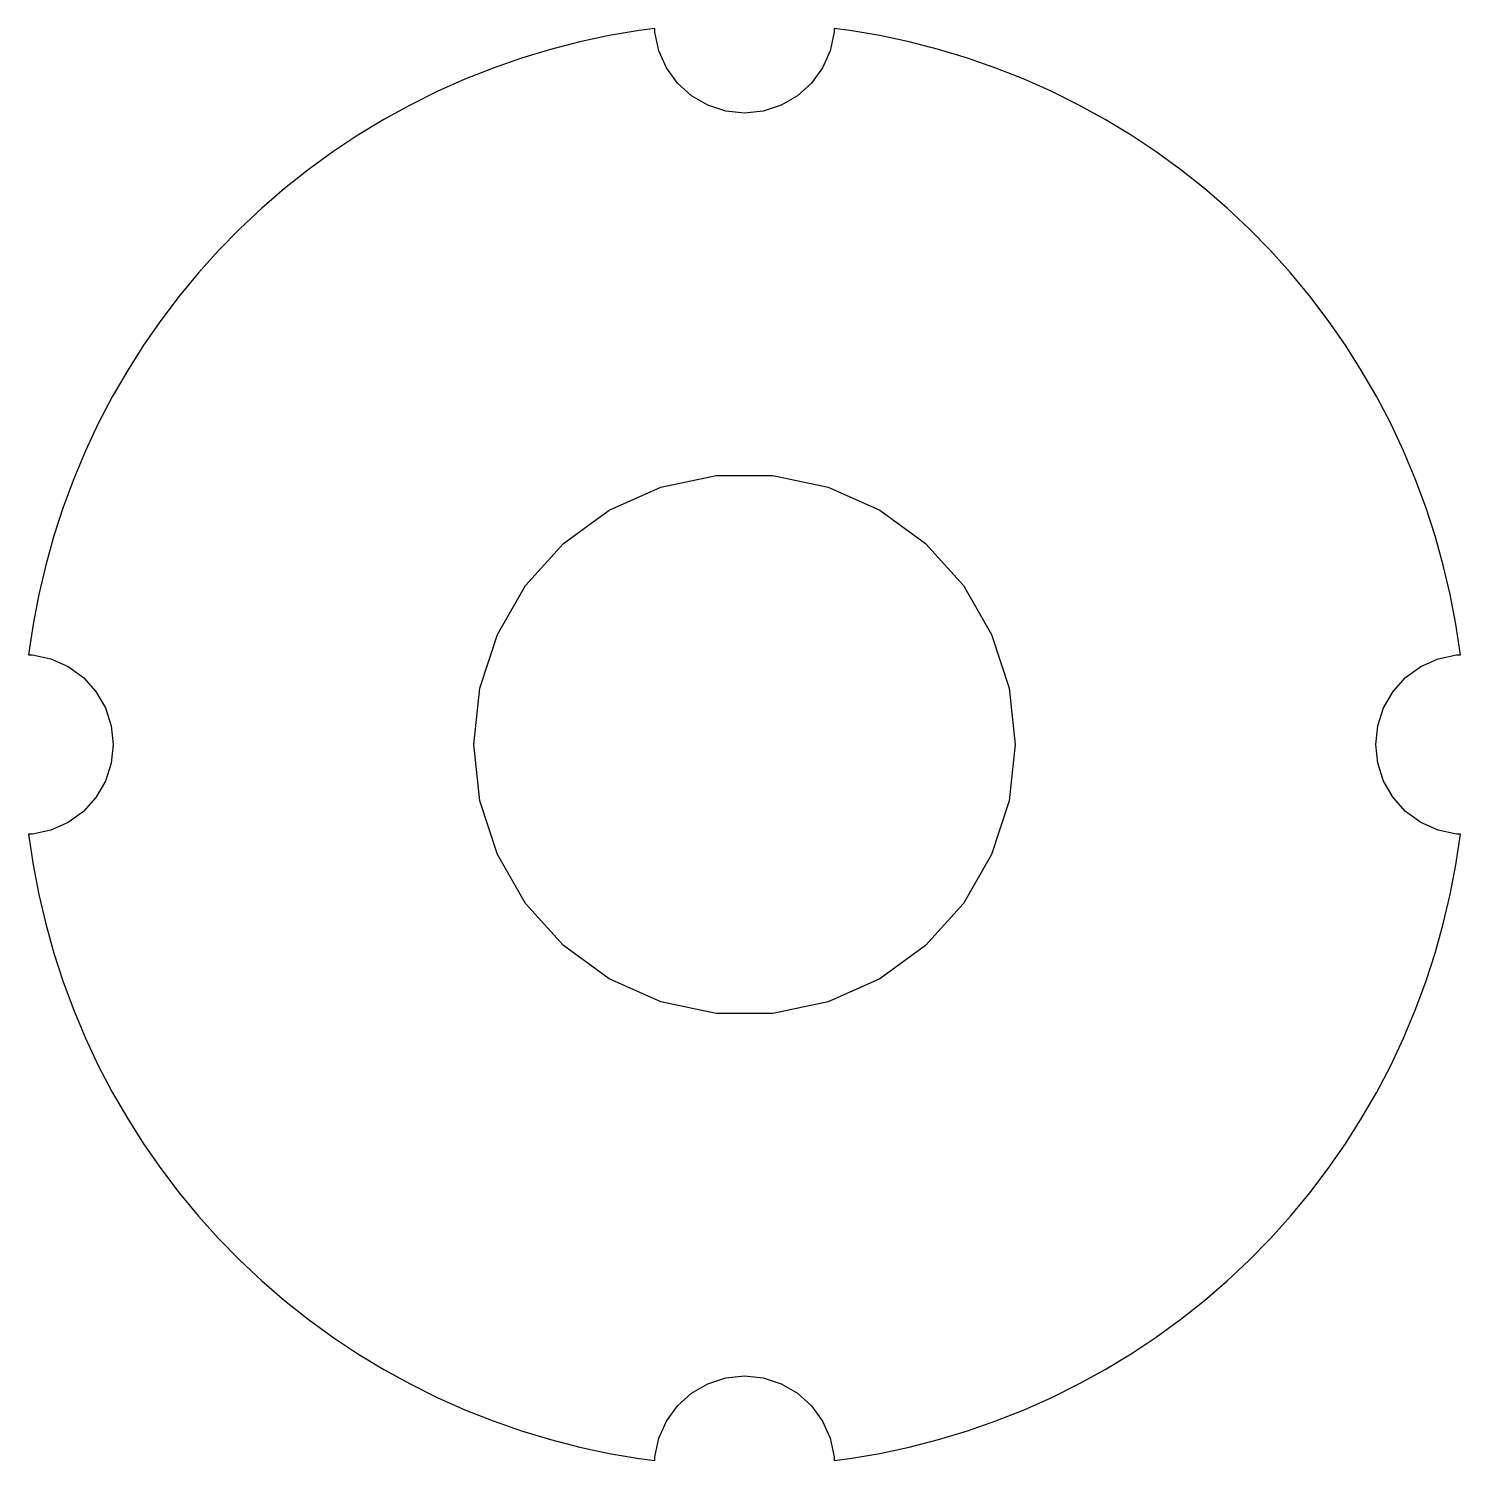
# Model space of a CAD drawing. Header units: metres. Extents: x -7.9 to 7.9, y -7.9 to 7.9.
import ezdxf

# ---------------------------------------------------------------- set-up
doc = ezdxf.new("R2010")
doc.units = ezdxf.units.M

msp = doc.modelspace()

# ---------------------------------------------------------------- linework, layer by layer
for p, q in [((-1.8268, 7.78862), (-2.15135, 7.70529)), ((-1.49904, 7.85829), (-1.8268, 7.78862)), ((-1.16866, 7.91417), (-1.49904, 7.85829)), ((-0.994507, 7.93617), (-1.16866, 7.91417)), ((-0.994507, 7.89546), (-0.994507, 7.93617)), ((-0.95105, 7.69098), (-0.994507, 7.89546)), ((0.994507, 7.89546), (0.95105, 7.69098)), ((1.16866, 7.91417), (0.994507, 7.93617)), ((0.994507, 7.93617), (0.994507, 7.89546)), ((1.49904, 7.85829), (1.16866, 7.91417)), ((1.8268, 7.78862), (1.49904, 7.85829)), ((2.15135, 7.70529), (1.8268, 7.78862)), ((-2.15135, 7.70529), (-2.47212, 7.60844)), ((-0.866013, 7.5), (-0.95105, 7.69098)), ((0.95105, 7.69098), (0.866013, 7.5)), ((2.47212, 7.60844), (2.15135, 7.70529)), ((-2.78857, 7.49825), (-3.10011, 7.37489)), ((-2.47212, 7.60844), (-2.78857, 7.49825)), ((-0.743134, 7.33086), (-0.866013, 7.5)), ((0.866013, 7.5), (0.743134, 7.33086)), ((2.78857, 7.49825), (2.47212, 7.60844)), ((3.10011, 7.37489), (2.78857, 7.49825)), ((-3.10011, 7.37489), (-3.40622, 7.2386)), ((-0.587784, 7.19098), (-0.743134, 7.33086)), ((0.743134, 7.33086), (0.587784, 7.19098)), ((3.40622, 7.2386), (3.10011, 7.37489)), ((-3.40622, 7.2386), (-3.70636, 7.08961)), ((-0.406723, 7.08644), (-0.587784, 7.19098)), ((0.587784, 7.19098), (0.406723, 7.08644)), ((3.70636, 7.08961), (3.40622, 7.2386)), ((-3.70636, 7.08961), (-4, 6.92819)), ((-0.207901, 7.02185), (-0.406723, 7.08644)), ((0, 7), (-0.207901, 7.02185)), ((0.207901, 7.02185), (0, 7)), ((0.406723, 7.08644), (0.207901, 7.02185)), ((3.99998, 6.92819), (3.70636, 7.08961)), ((-4, 6.92819), (-4.28661, 6.75461)), ((4.28661, 6.75461), (3.99998, 6.92819)), ((-4.28661, 6.75461), (-4.5657, 6.56918)), ((4.5657, 6.56918), (4.28661, 6.75461)), ((-4.5657, 6.56918), (-4.83679, 6.37224)), ((4.83679, 6.37224), (4.5657, 6.56918)), ((-4.83679, 6.37224), (-5.09938, 6.16409)), ((5.09938, 6.16409), (4.83679, 6.37224)), ((-5.09938, 6.16409), (-5.35304, 5.94514)), ((5.35304, 5.94514), (5.09938, 6.16409)), ((-5.35304, 5.94514), (-5.59731, 5.71577)), ((5.59731, 5.71577), (5.35304, 5.94514)), ((-5.59731, 5.71577), (-5.83174, 5.47636)), ((5.83174, 5.47636), (5.59731, 5.71577)), ((-5.83174, 5.47636), (-6.05595, 5.22736)), ((6.05595, 5.22736), (5.83174, 5.47636)), ((-6.05595, 5.22736), (-6.26955, 4.96918)), ((6.26955, 4.96918), (6.05595, 5.22736)), ((-6.26955, 4.96918), (-6.47212, 4.70227)), ((6.47212, 4.70227), (6.26955, 4.96918)), ((-6.47212, 4.70227), (-6.66336, 4.42712)), ((6.66336, 4.42712), (6.47212, 4.70227)), ((-6.66336, 4.42712), (-6.84291, 4.14421)), ((6.84291, 4.14421), (6.66336, 4.42712)), ((-6.84291, 4.14421), (-7.01045, 3.85402)), ((7.01045, 3.85402), (6.84291, 4.14421)), ((-7.01045, 3.85402), (-7.16568, 3.55707)), ((7.16568, 3.55707), (7.01045, 3.85402)), ((-7.16568, 3.55707), (-7.30835, 3.25389)), ((7.30835, 3.25389), (7.16568, 3.55707)), ((-7.30835, 3.25389), (-7.4382, 2.94499)), ((7.4382, 2.94499), (7.30835, 3.25389)), ((-7.4382, 2.94499), (-7.55501, 2.63092)), ((-0.927048, 2.85316), (-0.313583, 2.98355)), ((-0.313583, 2.98355), (0.313583, 2.98355)), ((0.313583, 2.98355), (0.927048, 2.85316)), ((7.55501, 2.63092), (7.4382, 2.94499)), ((-1.49998, 2.59807), (-0.927048, 2.85316)), ((0.927048, 2.85316), (1.5, 2.59807)), ((-7.55501, 2.63092), (-7.65855, 2.31224)), ((-2.00739, 2.22943), (-1.49998, 2.59807)), ((1.5, 2.59807), (2.00739, 2.22943)), ((7.65855, 2.31224), (7.55501, 2.63092)), ((-7.65855, 2.31224), (-7.74866, 1.98952)), ((-2.42705, 1.76335), (-2.00739, 2.22943)), ((2.00739, 2.22943), (2.42705, 1.76335)), ((7.74866, 1.98952), (7.65855, 2.31224)), ((-7.74866, 1.98952), (-7.82518, 1.66328)), ((7.82518, 1.66328), (7.74866, 1.98952)), ((-2.74063, 1.2202), (-2.42705, 1.76335)), ((2.42705, 1.76335), (2.74063, 1.2202)), ((-7.82518, 1.66328), (-7.88795, 1.33414)), ((7.88795, 1.33414), (7.82518, 1.66328)), ((-7.88795, 1.33414), (-7.93776, 0.994507)), ((7.93776, 0.994507), (7.88795, 1.33414)), ((-2.93443, 0.623734), (-2.74063, 1.2202)), ((2.74063, 1.2202), (2.93443, 0.623734)), ((-7.93776, 0.994507), (-7.89546, 0.994507)), ((-7.89546, 0.994507), (-7.69098, 0.95105)), ((7.69098, 0.95105), (7.89546, 0.994507)), ((7.89546, 0.994507), (7.93776, 0.994507)), ((-7.69098, 0.95105), (-7.5, 0.866013)), ((-7.5, 0.866013), (-7.33086, 0.743134)), ((7.33086, 0.743134), (7.5, 0.866013)), ((7.5, 0.866013), (7.69098, 0.95105)), ((-7.33086, 0.743134), (-7.19098, 0.587784)), ((7.19098, 0.587784), (7.33086, 0.743134)), ((-7.19098, 0.587784), (-7.08644, 0.406723)), ((-3, 0), (-2.93443, 0.623734)), ((2.93443, 0.623734), (3, 0)), ((7.08644, 0.406723), (7.19098, 0.587784)), ((-7.08644, 0.406723), (-7.02185, 0.207901)), ((7.02185, 0.207901), (7.08644, 0.406723)), ((-7.02185, 0.207901), (-7, 0)), ((7, 0), (7.02185, 0.207901)), ((-7, 0), (-7.02185, -0.207901)), ((-2.93443, -0.623734), (-3, 0)), ((3, 0), (2.93443, -0.623734)), ((7.02185, -0.207901), (7, 0)), ((-7.02185, -0.207901), (-7.08644, -0.406723)), ((7.08644, -0.406723), (7.02185, -0.207901)), ((-7.08644, -0.406723), (-7.19098, -0.587784)), ((7.19098, -0.587784), (7.08644, -0.406723)), ((-7.19098, -0.587784), (-7.33086, -0.743134)), ((-2.74063, -1.2202), (-2.93443, -0.623734)), ((2.93443, -0.623734), (2.74063, -1.2202)), ((7.33086, -0.743134), (7.19098, -0.587784)), ((-7.33086, -0.743134), (-7.5, -0.866013)), ((7.5, -0.866013), (7.33086, -0.743134)), ((-7.69098, -0.95105), (-7.89546, -0.994507)), ((-7.5, -0.866013), (-7.69098, -0.95105)), ((7.69098, -0.95105), (7.5, -0.866013)), ((7.89546, -0.994507), (7.69098, -0.95105)), ((-7.89546, -0.994507), (-7.93776, -0.994507)), ((-7.93776, -0.994507), (-7.88795, -1.33414)), ((7.88795, -1.33414), (7.93776, -0.994507)), ((7.93776, -0.994507), (7.89546, -0.994507)), ((-2.42705, -1.76335), (-2.74063, -1.2202)), ((2.74063, -1.2202), (2.42705, -1.76335)), ((-7.88795, -1.33414), (-7.82518, -1.66328)), ((7.82518, -1.66328), (7.88795, -1.33414)), ((-7.82518, -1.66328), (-7.74866, -1.98952)), ((7.74866, -1.98952), (7.82518, -1.66328)), ((-2.00739, -2.22943), (-2.42705, -1.76335)), ((2.42705, -1.76335), (2.00739, -2.22943)), ((-7.74866, -1.98952), (-7.65855, -2.31224)), ((7.65855, -2.31224), (7.74866, -1.98952)), ((-7.65855, -2.31224), (-7.55501, -2.63092)), ((-1.5, -2.59807), (-2.00739, -2.22943)), ((2.00739, -2.22943), (1.5, -2.59807)), ((7.55501, -2.63092), (7.65855, -2.31224)), ((-7.55501, -2.63092), (-7.4382, -2.94499)), ((-0.927048, -2.85316), (-1.5, -2.59807)), ((1.5, -2.59807), (0.927048, -2.85316)), ((7.4382, -2.94499), (7.55501, -2.63092)), ((-0.313583, -2.98355), (-0.927048, -2.85316)), ((0.927048, -2.85316), (0.313583, -2.98355)), ((-7.4382, -2.94499), (-7.30835, -3.25389)), ((0.313583, -2.98355), (-0.313583, -2.98355)), ((7.30835, -3.25389), (7.4382, -2.94499)), ((-7.30835, -3.25389), (-7.16568, -3.55707)), ((7.16568, -3.55707), (7.30835, -3.25389)), ((-7.16568, -3.55707), (-7.01045, -3.85402)), ((7.01045, -3.85402), (7.16568, -3.55707)), ((-7.01045, -3.85402), (-6.84291, -4.14421)), ((6.84291, -4.14421), (7.01045, -3.85402)), ((-6.84291, -4.14421), (-6.66336, -4.42712)), ((6.66336, -4.42712), (6.84291, -4.14421)), ((-6.66336, -4.42712), (-6.47212, -4.70227)), ((6.47212, -4.70227), (6.66336, -4.42712)), ((-6.47212, -4.70227), (-6.26955, -4.96918)), ((6.26955, -4.96918), (6.47212, -4.70227)), ((-6.26955, -4.96918), (-6.05595, -5.22736)), ((6.05595, -5.22736), (6.26955, -4.96918)), ((-6.05595, -5.22736), (-5.83174, -5.47636)), ((5.83174, -5.47636), (6.05595, -5.22736)), ((-5.83174, -5.47636), (-5.59731, -5.71577)), ((5.59731, -5.71577), (5.83174, -5.47636)), ((-5.59731, -5.71577), (-5.35304, -5.94514)), ((5.35304, -5.94514), (5.59731, -5.71577)), ((-5.35304, -5.94514), (-5.09938, -6.16409)), ((5.09938, -6.16409), (5.35304, -5.94514)), ((-5.09938, -6.16409), (-4.83679, -6.37224)), ((4.83679, -6.37224), (5.09938, -6.16409)), ((-4.83679, -6.37224), (-4.5657, -6.56918)), ((4.5657, -6.56918), (4.83679, -6.37224)), ((-4.5657, -6.56918), (-4.28661, -6.75461)), ((4.28661, -6.75461), (4.5657, -6.56918)), ((-4.28661, -6.75461), (-3.99998, -6.92819)), ((3.99998, -6.92819), (4.28661, -6.75461)), ((-3.99998, -6.92819), (-3.70636, -7.08961)), ((3.70636, -7.08961), (3.99998, -6.92819)), ((-3.70636, -7.08961), (-3.40622, -7.2386)), ((-0.587784, -7.19098), (-0.406723, -7.08644)), ((-0.406723, -7.08644), (-0.207901, -7.02185)), ((-0.207901, -7.02185), (0, -7)), ((0, -7), (0.207901, -7.02185)), ((0.207901, -7.02185), (0.406723, -7.08644)), ((0.406723, -7.08644), (0.587784, -7.19098)), ((3.40622, -7.2386), (3.70636, -7.08961)), ((-3.40622, -7.2386), (-3.10011, -7.37489)), ((-0.743134, -7.33086), (-0.587784, -7.19098)), ((0.587784, -7.19098), (0.743134, -7.33086)), ((3.10011, -7.37489), (3.40622, -7.2386)), ((-3.10011, -7.37489), (-2.78857, -7.49825)), ((-0.866013, -7.5), (-0.743134, -7.33086)), ((0.743134, -7.33086), (0.866013, -7.5)), ((2.78857, -7.49825), (3.10011, -7.37489)), ((-2.78857, -7.49825), (-2.47212, -7.60844)), ((-2.47212, -7.60844), (-2.15135, -7.70529)), ((-0.95105, -7.69098), (-0.866013, -7.5)), ((0.866013, -7.5), (0.95105, -7.69098)), ((2.15135, -7.70529), (2.47212, -7.60844)), ((2.47212, -7.60844), (2.78857, -7.49825)), ((-2.15135, -7.70529), (-1.8268, -7.78862)), ((-0.994507, -7.89546), (-0.95105, -7.69098)), ((0.95105, -7.69098), (0.994507, -7.89546)), ((1.8268, -7.78862), (2.15135, -7.70529)), ((-1.8268, -7.78862), (-1.49904, -7.85829)), ((-1.49904, -7.85829), (-1.16866, -7.91417)), ((-1.16866, -7.91417), (-0.994507, -7.93617)), ((-0.994507, -7.93617), (-0.994507, -7.89546)), ((0.994507, -7.89546), (0.994507, -7.93617)), ((0.994507, -7.93617), (1.16866, -7.91417)), ((1.16866, -7.91417), (1.49904, -7.85829)), ((1.49904, -7.85829), (1.8268, -7.78862))]:
    msp.add_line(p, q)

doc.saveas('drawing.dxf')
